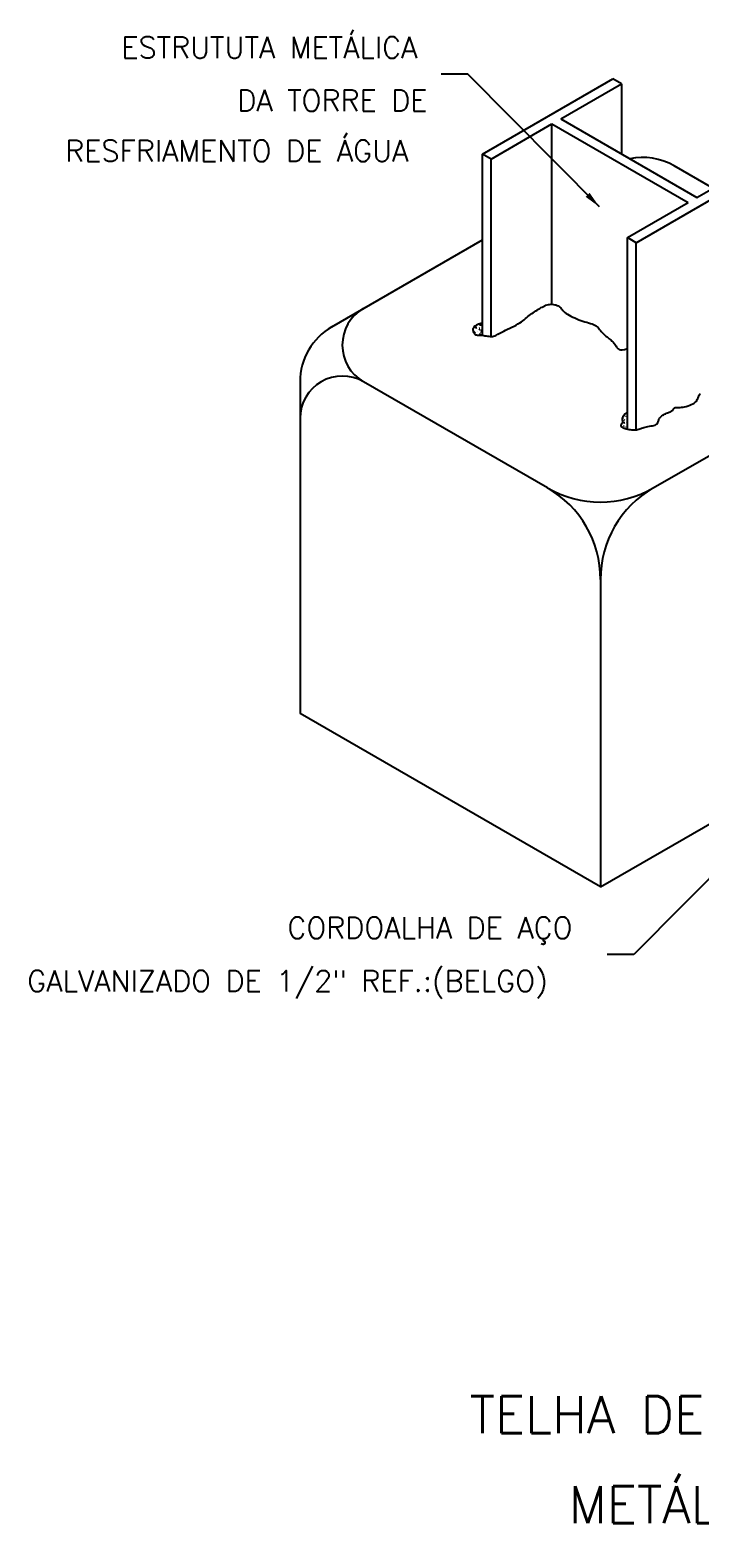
# Model space of a CAD drawing. Header units: millimetres. Extents: x -4896.6 to -4881.4, y -4697.4 to -4683.3.
# Drawn here: x -4896.6 to -4890.26, y -4697.4 to -4683.26 of the extents above; entities that cross this region are included whole.
import ezdxf
from ezdxf.enums import TextEntityAlignment as Align

# ---------------------------------------------------------------- set-up
doc = ezdxf.new("R2010")
doc.units = ezdxf.units.MM
doc.header["$LTSCALE"] = 10
doc.layers.add('Termotécnica', color=7, linetype='Continuous')
doc.styles.add('r140', font='romans.shx')
doc.styles.add('r80', font='romans.shx')
pattern_1 = [(0, (-4932.09623, -4689.43136), (0.1, 0.1), [0.0125, -0.0875]), (90, (-4932.09623, -4689.43136), (-0.1, 0.1), [0.0125, -0.0875]), (135, (-4932.08373, -4689.43136), (-0.1, 7e-18), [0.01767767, -0.1237437]), (0, (-4932.08373, -4689.37511), (0.1, 0.1), [0.0125, -0.0875]), (45, (-4932.07748, -4689.38136), (7e-18, 0.1), [0.00883883, -0.13258252]), (135, (-4932.07748, -4689.38136), (-0.1, 7e-18), [0.00883883, -0.13258252]), (0, (-4932.04623, -4689.35011), (0.1, 0.1), [0.01767767, -0.08232233]), (45, (-4932.04623, -4689.35011), (7e-18, 0.1), [0.0125, -0.12892136]), (135, (-4932.02855, -4689.35011), (-0.1, 7e-18), [0.0125, -0.12892136]), (90, (-4932.02748, -4689.40636), (-0.1, 0.1), [0.0125, -0.0875]), (45, (-4932.02748, -4689.40636), (7e-18, 0.1), [0.00883883, -0.13258252]), (135, (-4932.02123, -4689.40011), (-0.1, 7e-18), [0.00883883, -0.13258252]), (0, (-4932.08373, -4689.40636), (0.1, 0.1), [0.00625, -0.08375]), (0, (-4932.00873, -4689.38136), (0.1, 0.1), [0.00625, -0.08375]), (90, (-4932.03998, -4689.36886), (-0.1, 0.1), [0.00625, -0.08375]), (135, (-4932.02748, -4689.42511), (-0.1, 7e-18), [0.00883883, -0.13258252]), (135, (-4932.07123, -4689.35636), (-0.1, 7e-18), [0.00883883, -0.13258252]), (45, (-4932.049356, -4689.398544), (7e-18, 0.1), [0.00883883, -0.13258252]), (90, (-4932.06186, -4689.41886), (-0.1, 0.1), [0.0015625, -0.0984375]), (90, (-4932.05717, -4689.37667), (-0.1, 0.1), [0.0015625, -0.0984375]), (90, (-4932.01029, -4689.35948), (-0.1, 0.1), [0.0015625, -0.0984375]), (90, (-4932.00873, -4689.41261), (-0.1, 0.1), [0.0015625, -0.0984375])]

msp = doc.modelspace()

# ---------------------------------------------------------------- hatches: boundary and pattern name
at = {"layer": 'Termotécnica'}
h = msp.add_hatch(dxfattribs=at)
h.set_pattern_fill('CONCRE', color=1, scale=0.1, style=0)
h.set_pattern_definition(pattern_1)
h.paths.add_polyline_path([(-4892.319, -4686.034), (-4892.334, -4686.038), (-4892.356, -4686.045), (-4892.373, -4686.053), (-4892.385, -4686.06), (-4892.395, -4686.068), (-4892.401, -4686.075), (-4892.405, -4686.083), (-4892.408, -4686.092), (-4892.408, -4686.1), (-4892.407, -4686.109), (-4892.405, -4686.117), (-4892.402, -4686.124), (-4892.397, -4686.131), (-4892.392, -4686.137), (-4892.386, -4686.142), (-4892.38, -4686.145), (-4892.373, -4686.147), (-4892.365, -4686.148), (-4892.357, -4686.149), (-4892.348, -4686.149), (-4892.339, -4686.149), (-4892.328, -4686.15), (-4892.319, -4686.15)])
h = msp.add_hatch(dxfattribs=at)
h.set_pattern_fill('CONCRE', color=1, scale=0.1, style=0)
h.set_pattern_definition(pattern_1)
h.paths.add_polyline_path([(-4890.946, -4686.877), (-4890.967, -4686.894), (-4890.981, -4686.909), (-4890.99, -4686.923), (-4890.994, -4686.934), (-4890.995, -4686.944), (-4890.994, -4686.952), (-4890.992, -4686.96), (-4890.991, -4686.967), (-4890.992, -4686.972), (-4890.994, -4686.978), (-4890.997, -4686.983), (-4891, -4686.987), (-4891.004, -4686.992), (-4891.006, -4686.996), (-4891.008, -4687), (-4891.009, -4687.004), (-4891.007, -4687.008), (-4891.004, -4687.013), (-4891, -4687.017), (-4890.993, -4687.021), (-4890.986, -4687.025), (-4890.977, -4687.029), (-4890.967, -4687.033), (-4890.957, -4687.036), (-4890.946, -4687.038)])

# ---------------------------------------------------------------- linework, layer by layer
at = {"layer": 'Termotécnica', "color": 2}
for p, q in [((-4892.458, -4683.676), (-4892.708, -4683.676)), ((-4891.211, -4684.934), (-4892.458, -4683.676)), ((-4892.319, -4684.433), (-4891.085, -4683.72)), ((-4891.577, -4684.1), (-4891.001, -4683.768)), ((-4891.001, -4683.768), (-4891.085, -4683.72)), ((-4891.001, -4683.768), (-4891.085, -4683.72)), ((-4891.001, -4683.768), (-4891.001, -4684.433)), ((-4892.236, -4684.481), (-4891.66, -4684.148)), ((-4891.66, -4685.856), (-4891.66, -4684.148)), ((-4891.66, -4684.148), (-4890.371, -4684.893)), ((-4891.577, -4684.1), (-4890.288, -4684.845)), ((-4892.319, -4686.15), (-4892.319, -4684.433)), ((-4892.236, -4684.481), (-4892.319, -4684.433)), ((-4892.236, -4686.161), (-4892.236, -4684.481)), ((-4890.863, -4685.273), (-4889.629, -4684.56)), ((-4890.136, -4684.757), (-4890.503, -4684.545)), ((-4890.288, -4684.845), (-4889.712, -4684.512)), ((-4890.946, -4685.225), (-4890.371, -4684.893)), ((-4893.745, -4686.07), (-4892.319, -4685.247)), ((-4890.946, -4687.038), (-4890.946, -4685.225)), ((-4890.863, -4685.273), (-4890.946, -4685.225)), ((-4890.863, -4687.045), (-4890.863, -4685.273)), ((-4894.045, -4686.59), (-4894.045, -4689.732)), ((-4891.701, -4687.596), (-4893.445, -4686.59)), ((-4890.701, -4687.596), (-4889.812, -4687.083)), ((-4891.201, -4688.462), (-4891.201, -4691.373)), ((-4891.201, -4691.373), (-4894.045, -4689.732)), ((-4891.201, -4691.373), (-4889.77, -4690.547)), ((-4889.639, -4690.757), (-4890.886, -4692.015)), ((-4890.886, -4692.015), (-4891.136, -4692.015))]:
    msp.add_line(p, q, dxfattribs=at)
at = {"layer": 'Termotécnica', "color": 3}
for points in [[(-4892.319, -4686.034), (-4892.334, -4686.038), (-4892.356, -4686.045), (-4892.373, -4686.053), (-4892.385, -4686.06), (-4892.395, -4686.068), (-4892.401, -4686.075), (-4892.405, -4686.083), (-4892.408, -4686.092), (-4892.408, -4686.1), (-4892.407, -4686.109), (-4892.405, -4686.117), (-4892.402, -4686.124), (-4892.397, -4686.131), (-4892.392, -4686.137), (-4892.386, -4686.142), (-4892.38, -4686.145), (-4892.373, -4686.147), (-4892.365, -4686.148), (-4892.357, -4686.149), (-4892.348, -4686.149), (-4892.339, -4686.149), (-4892.328, -4686.15), (-4892.318, -4686.15), (-4892.306, -4686.152), (-4892.294, -4686.154), (-4892.282, -4686.156), (-4892.269, -4686.157), (-4892.257, -4686.159), (-4892.244, -4686.16), (-4892.233, -4686.161), (-4892.222, -4686.16), (-4892.212, -4686.158), (-4892.202, -4686.155), (-4892.193, -4686.151), (-4892.183, -4686.146), (-4892.173, -4686.14), (-4892.161, -4686.134), (-4892.148, -4686.127), (-4892.134, -4686.119), (-4892.117, -4686.11), (-4892.099, -4686.102), (-4892.08, -4686.092), (-4892.06, -4686.083), (-4892.039, -4686.073), (-4892.019, -4686.063), (-4892, -4686.053), (-4891.982, -4686.043), (-4891.965, -4686.033), (-4891.95, -4686.023), (-4891.936, -4686.013), (-4891.923, -4686.002), (-4891.91, -4685.992), (-4891.898, -4685.982), (-4891.887, -4685.973), (-4891.875, -4685.963), (-4891.863, -4685.954), (-4891.85, -4685.945), (-4891.838, -4685.936), (-4891.825, -4685.927), (-4891.813, -4685.919), (-4891.8, -4685.911), (-4891.788, -4685.903), (-4891.776, -4685.895), (-4891.764, -4685.888), (-4891.752, -4685.882), (-4891.74, -4685.876), (-4891.729, -4685.87), (-4891.717, -4685.865), (-4891.706, -4685.862), (-4891.694, -4685.859), (-4891.682, -4685.857), (-4891.67, -4685.856), (-4891.657, -4685.856), (-4891.645, -4685.857), (-4891.633, -4685.86), (-4891.622, -4685.863), (-4891.611, -4685.867), (-4891.601, -4685.872), (-4891.592, -4685.877), (-4891.584, -4685.884), (-4891.577, -4685.891), (-4891.57, -4685.898), (-4891.563, -4685.907), (-4891.556, -4685.915), (-4891.548, -4685.924), (-4891.538, -4685.933), (-4891.527, -4685.942), (-4891.513, -4685.951), (-4891.498, -4685.96), (-4891.482, -4685.969), (-4891.464, -4685.978), (-4891.445, -4685.986), (-4891.426, -4685.994), (-4891.406, -4686.002), (-4891.387, -4686.009), (-4891.367, -4686.015), (-4891.349, -4686.021), (-4891.33, -4686.026), (-4891.313, -4686.031), (-4891.296, -4686.037), (-4891.281, -4686.042), (-4891.267, -4686.048), (-4891.254, -4686.054), (-4891.243, -4686.061), (-4891.233, -4686.069), (-4891.224, -4686.077), (-4891.216, -4686.086), (-4891.209, -4686.095), (-4891.201, -4686.104), (-4891.194, -4686.113), (-4891.186, -4686.122), (-4891.177, -4686.131), (-4891.168, -4686.14), (-4891.158, -4686.149), (-4891.149, -4686.158), (-4891.139, -4686.166), (-4891.129, -4686.174), (-4891.119, -4686.182), (-4891.11, -4686.19), (-4891.101, -4686.197), (-4891.093, -4686.205), (-4891.085, -4686.212), (-4891.078, -4686.219), (-4891.071, -4686.227), (-4891.065, -4686.235), (-4891.059, -4686.243), (-4891.053, -4686.252), (-4891.048, -4686.261), (-4891.042, -4686.27), (-4891.034, -4686.278), (-4891.025, -4686.284), (-4891.012, -4686.288), (-4890.995, -4686.288), (-4890.974, -4686.284), (-4890.946, -4686.276)], [(-4890.946, -4686.877), (-4890.967, -4686.894), (-4890.981, -4686.909), (-4890.99, -4686.923), (-4890.994, -4686.934), (-4890.995, -4686.944), (-4890.994, -4686.952), (-4890.992, -4686.96), (-4890.991, -4686.967), (-4890.992, -4686.972), (-4890.994, -4686.978), (-4890.997, -4686.983), (-4891, -4686.987), (-4891.004, -4686.992), (-4891.006, -4686.996), (-4891.008, -4687), (-4891.009, -4687.004), (-4891.007, -4687.008), (-4891.004, -4687.013), (-4891, -4687.017), (-4890.993, -4687.021), (-4890.986, -4687.025), (-4890.977, -4687.029), (-4890.967, -4687.033), (-4890.957, -4687.036), (-4890.945, -4687.039), (-4890.933, -4687.041), (-4890.92, -4687.043), (-4890.907, -4687.045), (-4890.895, -4687.046), (-4890.882, -4687.046), (-4890.87, -4687.045), (-4890.859, -4687.044), (-4890.849, -4687.042), (-4890.839, -4687.039), (-4890.829, -4687.036), (-4890.82, -4687.033), (-4890.811, -4687.029), (-4890.801, -4687.025), (-4890.79, -4687.022), (-4890.778, -4687.019), (-4890.765, -4687.016), (-4890.751, -4687.014), (-4890.736, -4687.011), (-4890.722, -4687.009), (-4890.708, -4687.007), (-4890.695, -4687.004), (-4890.684, -4687), (-4890.674, -4686.995), (-4890.667, -4686.99), (-4890.661, -4686.984), (-4890.657, -4686.977), (-4890.654, -4686.969), (-4890.652, -4686.961), (-4890.649, -4686.953), (-4890.647, -4686.946), (-4890.643, -4686.938), (-4890.639, -4686.931), (-4890.633, -4686.925), (-4890.627, -4686.918), (-4890.619, -4686.913), (-4890.611, -4686.907), (-4890.603, -4686.902), (-4890.594, -4686.898), (-4890.585, -4686.893), (-4890.576, -4686.889), (-4890.567, -4686.886), (-4890.558, -4686.882), (-4890.549, -4686.878), (-4890.541, -4686.875), (-4890.534, -4686.871), (-4890.527, -4686.867), (-4890.522, -4686.863), (-4890.517, -4686.859), (-4890.514, -4686.855), (-4890.511, -4686.85), (-4890.508, -4686.846), (-4890.505, -4686.842), (-4890.502, -4686.839), (-4890.499, -4686.836), (-4890.495, -4686.834), (-4890.489, -4686.833), (-4890.483, -4686.833), (-4890.475, -4686.833), (-4890.466, -4686.833), (-4890.456, -4686.833), (-4890.445, -4686.833), (-4890.433, -4686.832), (-4890.419, -4686.831), (-4890.404, -4686.828), (-4890.388, -4686.824), (-4890.372, -4686.819), (-4890.356, -4686.813), (-4890.341, -4686.807), (-4890.327, -4686.8), (-4890.314, -4686.792), (-4890.303, -4686.784), (-4890.295, -4686.776), (-4890.288, -4686.767), (-4890.284, -4686.759), (-4890.28, -4686.75), (-4890.277, -4686.742), (-4890.274, -4686.733), (-4890.27, -4686.725), (-4890.266, -4686.717), (-4890.261, -4686.709), (-4890.254, -4686.701)]]:
    msp.add_lwpolyline(points, dxfattribs=at)
at = {"layer": 'Termotécnica', "color": 2}
for centre, radius, start, end in [((-4890.803, -4685.065), 0.6, 60, 101.603), ((-4893.245, -4686.243), 0.4, 120, 240), ((-4893.445, -4686.59), 0.6, 120, 180), ((-4893.645, -4686.936), 0.4, 60, 180), ((-4892.201, -4688.462), 1, 0, 0), ((-4892.201, -4688.462), 1, 0, 60), ((-4891.201, -4686.73), 1, 240, 300), ((-4890.201, -4688.462), 1, 120, 180)]:
    msp.add_arc(centre, radius, start, end, dxfattribs=at)
msp.add_solid([(-4891.304, -4684.8), (-4891.342, -4684.838), (-4891.211, -4684.934)], dxfattribs=at)

# ---------------------------------------------------------------- texts
at = {"layer": 'Termotécnica', "color": 2, "style": 'r80'}
for s, p in [('ESTRUTUTA METÁLICA', (-4895.737, -4683.524)), ('DA TORRE DE ', (-4894.639, -4684.026)), ('RESFRIAMENTO DE ÁGUA ', (-4896.269, -4684.503)), ('CORDOALHA DE AÇO', (-4894.165, -4691.862)), ('GALVANIZADO DE 1/2" REF.:(BELGO)', (-4896.628, -4692.365))]:
    msp.add_text(s, height=0.2, dxfattribs=at).set_placement(p)
at = {"layer": 'Termotécnica', "color": 5, "style": 'r140'}
for s, p in [('TELHA DE UTILIZAÇÃO DO PILAR ', (-4888.614, -4696.655)), ('METÁLICO COM DESCIDA', (-4888.71, -4697.506))]:
    msp.add_text(s, height=0.35, dxfattribs=at).set_placement(p, align=Align.BOTTOM_CENTER)

doc.saveas('drawing.dxf')
